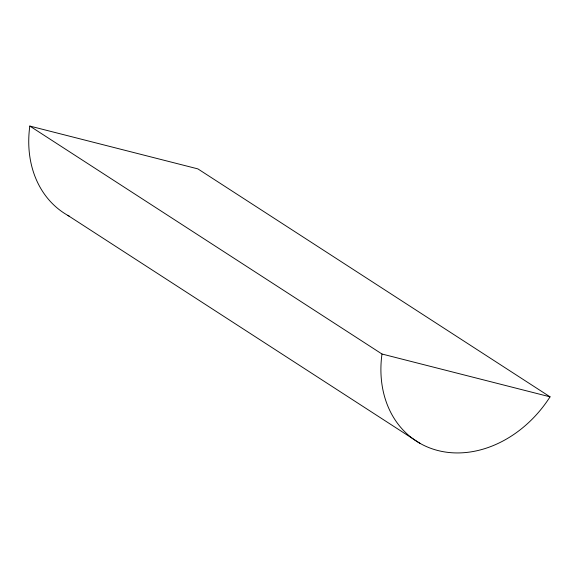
<?xml version="1.0" encoding="UTF-8"?>
<svg xmlns="http://www.w3.org/2000/svg" width="579" height="579" viewBox="0 0 579 579"><rect width="100%" height="100%" fill="white"/><g stroke="black" fill="none" stroke-linecap="round" stroke-linejoin="round"><path stroke-width="0.87" d="M29.819 126.063L197.88 168.887L550.05 396.839A108.982 88.088 -57.1 0 1 437.934 450.534A108.982 88.088 -57.1 0 1 381.981 354.015L29.819 126.063A108.982 88.088 -57.1 0 0 69.328 216.213M381.981 354.015L550.05 396.839M67.801 215.374L419.97 443.326"/></g></svg>
